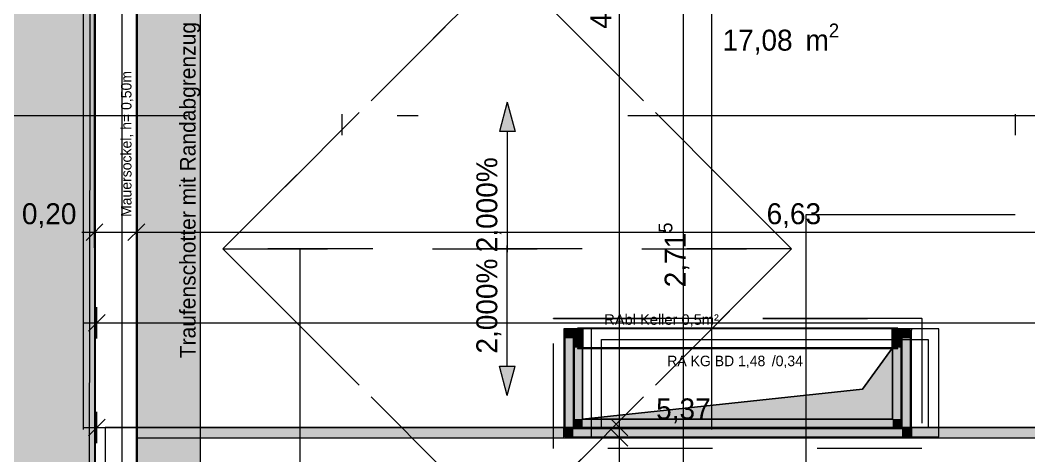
# Model space of a CAD drawing. Header units: metres. Extents: x -3.9 to 83, y -38 to 6.2.
# Drawn here: x -0.301 to 4.515, y -19.626 to -17.546 of the extents above; entities that cross this region are included whole.
import ezdxf

# ---------------------------------------------------------------- set-up
doc = ezdxf.new("R2010")
doc.units = ezdxf.units.M
doc.header["$MEASUREMENT"] = 0
doc.set_wipeout_variables(frame=1)
for name, pattern in [('Achse', [0.004, 0.002, -0.001, 0, -0.001]), ('Schnittlinie', [0.006, 0.003, -0.0015, 0, -0.0015]), ('Untersicht', [0.001, 0.0005, -0.0005]), ('Wipeout_Contour', [1, 0, -1])]:
    doc.linetypes.add(name, pattern=pattern)
for name, color, linetype in [('0._EG PP_2_000 Achsraster', 7, 'Continuous'), ('0._EG PP_2_110 Wand Aussen', 7, 'Continuous'), ('0._EG PP_2_112 Wand Aussen - Schachtwände', 7, 'Continuous'), ('0._EG PP_2_140 Geländer transparent', 7, 'Continuous'), ('0._EG PP_2_210 Decke', 7, 'Continuous'), ('0._EG PP_2_220 Bodenaufbau', 7, 'Continuous'), ('0._EG PP_2_221 Bodenaufbau - Abdichtung', 7, 'Continuous'), ('0._EG PP_2_221 Bodenaufbau - Terrassenbelag', 7, 'Continuous'), ('0._EG PP_2_270 Deckendurchbruchsymbol', 7, 'Continuous'), ('0._EG PP_2_520 Fixeinbauten', 7, 'Continuous'), ('0._EG PP_2_725 Nachbarbebauung', 7, 'Continuous'), ('0._EG PP_2_810 Raum', 7, 'Continuous'), ('0._EG PP_2_851 Marker Schnitt', 7, 'Continuous'), ('0._EG PP_2_915 Allgemein Beschriftung.x', 7, 'Continuous'), ('0._EG PP_2_945 Einreichplan Beschriftung', 7, 'Continuous'), ('0._EG PP_2_950 Polierplan Bemaßung', 7, 'Continuous'), ('0._EG PP_2_955 Polierplan Beschriftung', 7, 'Continuous'), ('0._EG PP_2_Bauwerke_Gebäude - Haus Signatur.verm', 7, 'Continuous'), ('0._EG PP_2_Bauwerke_Gebäude - Haus.verm', 7, 'Continuous'), ('0._EG PP_2_Kataster Grenzen_Grundstücksgrenze.verm', 7, 'Continuous'), ('0._EG PP_2_Neubau_840 Baulinien', 7, 'Continuous')]:
    doc.layers.add(name, color=color, linetype=linetype)
doc.styles.add('ERSTELLTER_STIL_2', font='')
doc.styles.add('ERSTELLTER_STIL_6', font='arial.ttf')
doc.styles.get('ERSTELLTER_STIL_2').set_extended_font_data('Eurostile')
doc.linetypes.add('Grenze Grundstück', pattern='A,0,[1,415_260415_PP_VA_1_3 0 EG1.Shx,S=0.00031746,R=0,X=0,Y=0],-0.04,0', length=0.04)

msp = doc.modelspace()

# ---------------------------------------------------------------- hatches: boundary and pattern name
at = {"layer": '0._EG PP_2_112 Wand Aussen - Schachtwände', "linetype": 'Continuous', "lineweight": 13, "true_color": 0xff6400}
for points in [[(2.34, -19.065), (2.3, -19.025), (2.3, -19.065)], [(2.34, -19.025), (2.3, -19.025), (2.34, -19.065)], [(2.34, -19.495), (2.34, -19.065), (2.3, -19.065), (2.3, -19.495)], [(2.3833, -19.025), (2.34, -19.025), (2.34, -19.065), (2.3833, -19.065)], [(3.8633, -19.065), (3.91, -19.065), (3.91, -19.025), (3.8633, -19.025)], [(3.91, -19.065), (3.95, -19.065), (3.95, -19.025)], [(3.91, -19.065), (3.95, -19.025), (3.91, -19.025)], [(3.91, -19.065), (3.91, -19.495), (3.95, -19.495), (3.95, -19.065)], [(2.3, -19.495), (2.3, -19.535), (2.34, -19.495)], [(2.34, -19.495), (2.3, -19.535), (2.34, -19.535)], [(3.91, -19.495), (2.34, -19.495), (2.34, -19.535), (3.91, -19.535)], [(3.91, -19.495), (3.95, -19.535), (3.95, -19.495)], [(3.91, -19.535), (3.95, -19.535), (3.91, -19.495)]]:
    msp.add_hatch(color=30, dxfattribs=at).paths.add_polyline_path(points)
at = {"layer": '0._EG PP_2_112 Wand Aussen - Schachtwände', "linetype": 'Continuous', "lineweight": 0, "true_color": 0x373737}
for points in [[(2.345, -19.07), (2.34, -19.065), (2.34, -19.07)], [(2.345, -19.065), (2.34, -19.065), (2.345, -19.07)], [(2.345, -19.49), (2.345, -19.07), (2.34, -19.07), (2.34, -19.49)], [(2.3833, -19.065), (2.345, -19.065), (2.345, -19.07), (2.3833, -19.07)], [(3.8633, -19.07), (3.905, -19.07), (3.905, -19.065), (3.8633, -19.065)], [(3.905, -19.07), (3.91, -19.07), (3.91, -19.065)], [(3.905, -19.07), (3.91, -19.065), (3.905, -19.065)], [(3.905, -19.07), (3.905, -19.49), (3.91, -19.49), (3.91, -19.07)], [(2.34, -19.49), (2.34, -19.495), (2.345, -19.49)], [(2.345, -19.49), (2.34, -19.495), (2.345, -19.495)], [(3.905, -19.49), (2.345, -19.49), (2.345, -19.495), (3.905, -19.495)], [(3.91, -19.49), (3.905, -19.49), (3.91, -19.495)], [(3.905, -19.495), (3.91, -19.495), (3.905, -19.49)]]:
    msp.add_hatch(color=250, dxfattribs=at).paths.add_polyline_path(points)
at = {"layer": '0._EG PP_2_112 Wand Aussen - Schachtwände', "linetype": 'Continuous', "lineweight": 13, "true_color": 0xb85600}
for points in [[(2.345, -19.07), (2.345, -19.11), (2.3833, -19.11), (2.3833, -19.1083)], [(2.345, -19.07), (2.3833, -19.1083), (2.3833, -19.07)], [(3.8633, -19.11), (3.865, -19.11), (3.865, -19.07), (3.8633, -19.07)], [(3.865, -19.11), (3.905, -19.11), (3.905, -19.07)], [(3.865, -19.11), (3.905, -19.07), (3.865, -19.07)], [(2.385, -19.45), (2.385, -19.11), (2.345, -19.11), (2.345, -19.45)], [(3.865, -19.11), (3.865, -19.45), (3.905, -19.45), (3.905, -19.11)], [(2.345, -19.45), (2.345, -19.49), (2.385, -19.45)], [(2.385, -19.45), (2.345, -19.49), (2.385, -19.49)], [(3.865, -19.45), (2.385, -19.45), (2.385, -19.49), (3.865, -19.49)], [(3.865, -19.45), (3.905, -19.49), (3.905, -19.45)], [(3.865, -19.49), (3.905, -19.49), (3.865, -19.45)]]:
    msp.add_hatch(color=32, dxfattribs=at).paths.add_polyline_path(points)
at = {"layer": '0._EG PP_2_140 Geländer transparent', "linetype": 'Continuous', "lineweight": 13}
for points in [[(2.295, -19.49), (0.1053, -19.49), (0.1053, -19.54), (2.295, -19.54)], [(3.955, -19.49), (3.955, -19.54), (5.885, -19.54), (5.885, -19.49)]]:
    msp.add_hatch(color=4, dxfattribs=at).paths.add_polyline_path(points)
at = {"layer": '0._EG PP_2_270 Deckendurchbruchsymbol', "linetype": 'Continuous', "lineweight": 0, "true_color": 0x000000}
msp.add_hatch(color=18, dxfattribs=at).paths.add_polyline_path([(2.385, -19.45), (3.865, -19.45), (3.865, -19.11), (3.7217, -19.3067)])
at = {"layer": '0._EG PP_2_950 Polierplan Bemaßung', "linetype": 'Continuous', "lineweight": 13, "true_color": 0x6c6cff}
for points in [[(2.025, -17.9375), (1.9875, -18.0775), (2.0625, -18.0775)], [(2.025, -19.3375), (2.0625, -19.1975), (1.9875, -19.1975)]]:
    msp.add_hatch(color=171, dxfattribs=at).paths.add_polyline_path(points)
at = {"layer": '0._EG PP_2_Bauwerke_Gebäude - Haus Signatur.verm', "linetype": 'Continuous', "lineweight": 13}
msp.add_hatch(color=254, dxfattribs=at).paths.add_polyline_path([(-3.466, -2.7985), (-0.3838, -2.8358), (-0.3616, -12.2333), (-0.3762, -24.4167), (0.0238, -24.4171), (0.0384, -12.233), (0.0153, -2.4407), (-3.4611, -2.3985)])

# ---------------------------------------------------------------- linework, layer by layer
at = {"layer": '0._EG PP_2_000 Achsraster', "color": 5, "linetype": 'Achse', "lineweight": 0, "ltscale": 1000}
for p, q in [((0, 3), (0, -36)), ((3, 3), (3, -36))]:
    msp.add_line(p, q, dxfattribs=at)
at = {"layer": '0._EG PP_2_112 Wand Aussen - Schachtwände', "color": 7, "linetype": 'Continuous', "lineweight": 13, "ltscale": 1000}
for p, q in [((2.3, -19.025), (2.3, -19.065)), ((2.34, -19.025), (2.3, -19.025)), ((2.3, -19.025), (2.3, -19.065)), ((2.3, -19.065), (2.3, -19.495)), ((2.3833, -19.025), (2.34, -19.025)), ((2.34, -19.065), (2.34, -19.07)), ((2.345, -19.065), (2.34, -19.065)), ((2.34, -19.065), (2.34, -19.07)), ((2.34, -19.07), (2.34, -19.49)), ((2.3833, -19.065), (2.345, -19.065)), ((2.345, -19.07), (2.345, -19.11)), ((2.3833, -19.07), (2.345, -19.07)), ((2.345, -19.07), (2.345, -19.11)), ((3.91, -19.025), (3.8633, -19.025)), ((3.905, -19.065), (3.8633, -19.065)), ((3.865, -19.07), (3.8633, -19.07)), ((3.905, -19.07), (3.865, -19.07)), ((3.91, -19.065), (3.905, -19.065)), ((3.905, -19.11), (3.905, -19.07)), ((3.905, -19.11), (3.905, -19.07)), ((3.95, -19.025), (3.91, -19.025)), ((3.91, -19.07), (3.91, -19.065)), ((3.91, -19.07), (3.91, -19.065)), ((3.91, -19.49), (3.91, -19.07)), ((3.95, -19.065), (3.95, -19.025)), ((3.95, -19.065), (3.95, -19.025)), ((3.95, -19.495), (3.95, -19.065)), ((2.345, -19.11), (2.345, -19.45)), ((3.905, -19.45), (3.905, -19.11)), ((2.345, -19.45), (2.345, -19.49)), ((2.345, -19.45), (2.345, -19.49)), ((3.905, -19.49), (3.905, -19.45)), ((3.905, -19.49), (3.905, -19.45)), ((2.3, -19.495), (2.3, -19.535)), ((2.3, -19.495), (2.3, -19.535)), ((2.34, -19.49), (2.34, -19.495)), ((2.34, -19.49), (2.34, -19.495)), ((2.34, -19.495), (2.345, -19.495)), ((2.345, -19.49), (2.385, -19.49)), ((2.345, -19.495), (3.905, -19.495)), ((2.385, -19.49), (3.865, -19.49)), ((3.865, -19.49), (3.905, -19.49)), ((3.905, -19.495), (3.91, -19.495)), ((3.91, -19.495), (3.91, -19.49)), ((3.91, -19.495), (3.91, -19.49)), ((3.95, -19.535), (3.95, -19.495)), ((3.95, -19.535), (3.95, -19.495)), ((2.3, -19.535), (2.34, -19.535)), ((2.34, -19.535), (3.91, -19.535)), ((3.91, -19.535), (3.95, -19.535))]:
    msp.add_line(p, q, dxfattribs=at)
at = {"layer": '0._EG PP_2_112 Wand Aussen - Schachtwände', "color": 8, "linetype": 'Untersicht', "lineweight": 13, "ltscale": 1000, "flags": 128}
for points in [[(2.245, -18.97), (2.245, -18.9682)], [(2.245, -18.9682), (4.005, -18.9682)], [(4.005, -18.9695), (2.245, -18.9695)], [(2.245, -18.97), (4.005, -18.97)], [(2.245, -19.59), (2.245, -18.97)], [(4.005, -18.97), (4.005, -18.9682)], [(4.005, -18.97), (4.005, -19.59)], [(4.005, -19.59), (2.245, -19.59)]]:
    msp.add_lwpolyline(points, dxfattribs=at)
at = {"layer": '0._EG PP_2_112 Wand Aussen - Schachtwände', "color": 7, "linetype": 'Continuous', "lineweight": 13, "ltscale": 1000, "flags": 128}
for points in [[(2.295, -19.02), (2.295, -19.025)], [(2.3833, -19.02), (2.295, -19.02)], [(2.3833, -19.02), (2.3833, -19.025)], [(3.955, -19.02), (3.8633, -19.02)], [(3.8633, -19.025), (3.8633, -19.02)], [(3.955, -19.02), (3.955, -19.025)], [(2.295, -19.025), (2.295, -19.535)], [(2.3833, -19.025), (2.3833, -19.065)], [(2.3833, -19.065), (2.3833, -19.07)], [(2.3833, -19.07), (2.3833, -19.1083), (2.3833, -19.11)], [(3.8633, -19.065), (3.8633, -19.025)], [(3.8633, -19.07), (3.8633, -19.065)], [(3.8633, -19.11), (3.8633, -19.07)], [(3.955, -19.535), (3.955, -19.025)], [(2.385, -19.45), (2.385, -19.11)], [(3.8633, -19.11), (3.865, -19.11)], [(3.865, -19.11), (3.865, -19.45)], [(3.865, -19.45), (2.385, -19.45)], [(2.295, -19.54), (2.295, -19.535)], [(2.295, -19.54), (3.955, -19.54)], [(3.955, -19.54), (3.955, -19.535)]]:
    msp.add_lwpolyline(points, dxfattribs=at)
at = {"layer": '0._EG PP_2_112 Wand Aussen - Schachtwände', "color": 16, "linetype": 'Continuous', "lineweight": 13, "ltscale": 1000, "true_color": 0x7e0000, "flags": 128}
for points in [[(3.8633, -19.02), (2.3833, -19.02)], [(2.3833, -19.11), (2.385, -19.11)], [(2.385, -19.11), (3.8633, -19.11)]]:
    msp.add_lwpolyline(points, dxfattribs=at)
at = {"layer": '0._EG PP_2_140 Geländer transparent', "color": 7, "linetype": 'Continuous', "lineweight": 18, "ltscale": 1000, "flags": 128}
for points in [[(2.295, -19.49), (0.1053, -19.49)], [(2.295, -19.54), (2.295, -19.49)], [(5.885, -19.49), (3.955, -19.49)], [(3.955, -19.49), (3.955, -19.54)], [(0.1053, -19.54), (2.295, -19.54)], [(3.955, -19.54), (5.385, -19.54)]]:
    msp.add_lwpolyline(points, dxfattribs=at)
at = {"layer": '0._EG PP_2_210 Decke', "color": 8, "linetype": 'Continuous', "lineweight": 13, "ltscale": 1000, "flags": 128}
for points in [[(0.1831, -14.47), (0.185, -14.9998), (0.185, -21.895), (3.305, -21.895), (3.305, -22.165), (4.905, -22.165), (4.905, -24.32), (7.875, -24.32), (7.875, -23.85), (9.87, -23.85), (9.87, -24.32), (13.0067, -24.32), (12.9484, -23.92), (12.865, -23.92), (12.865, -21.895), (18.7604, -21.895), (18.7621, -21.495), (18.7694, -20.4274), (14.6603, -20.4274), (15.32, -17.3819), (15.32, -14.87), (15.32, -14.47)], [(2.385, -19.11), (2.385, -19.45), (3.865, -19.45), (3.865, -19.11)]]:
    msp.add_lwpolyline(points, close=True, dxfattribs=at)
at = {"layer": '0._EG PP_2_220 Bodenaufbau', "color": 7, "linetype": 'Continuous', "lineweight": 13, "ltscale": 1000, "true_color": 0xf4f4f4, "flags": 128}
for points in [[(0.1853, -15.07), (0.185, -14.9998), (0.185, -21.365), (5.435, -21.365), (5.435, -23.79), (7.875, -23.79), (7.875, -23.85), (9.875, -23.85), (9.875, -23.79), (10.035, -23.79), (10.035, -23.68), (10.94, -23.68), (10.94, -23.79), (12.335, -23.79), (12.335, -21.365), (18.463, -21.365), (18.4871, -17.7847), (14.9872, -17.7847), (15.08, -17.3563), (15.08, -14.87), (13.61, -14.87), (13.61, -15.07)], [(2.425, -19.535), (4.085, -19.535), (4.085, -19.02), (2.425, -19.02)], [(2.475, -19.07), (4.035, -19.07), (4.035, -19.49), (2.475, -19.49)]]:
    msp.add_lwpolyline(points, close=True, dxfattribs=at)
at = {"layer": '0._EG PP_2_221 Bodenaufbau - Abdichtung', "color": 171, "linetype": 'Untersicht', "lineweight": 13, "ltscale": 1000, "true_color": 0x6c6cff, "flags": 128}
for points in [[(0.6675, -18.6375), (2.025, -17.28)], [(2.025, -17.28), (0.6675, -18.6375)], [(2.025, -17.28), (3.3825, -18.6375)], [(3.3825, -18.6375), (2.025, -17.28)], [(3.3825, -18.6375), (0.6675, -18.6375)], [(2.025, -19.995), (0.6675, -18.6375)], [(0.6675, -18.6375), (3.3825, -18.6375)], [(0.6675, -18.6375), (2.025, -19.995)], [(3.3825, -18.6375), (2.025, -19.995)], [(2.025, -19.995), (3.3825, -18.6375)]]:
    msp.add_lwpolyline(points, dxfattribs=at)
at = {"layer": '0._EG PP_2_221 Bodenaufbau - Terrassenbelag', "color": 7, "linetype": 'Continuous', "lineweight": 18, "ltscale": 1000, "flags": 128}
msp.add_lwpolyline([(0.5591, -15.58), (0.5591, -20.99)], dxfattribs=at)
at = {"layer": '0._EG PP_2_270 Deckendurchbruchsymbol', "color": 7, "linetype": 'Continuous', "lineweight": 13, "ltscale": 1000, "flags": 128}
for points in [[(3.7217, -19.3067), (3.865, -19.11), (2.385, -19.11), (2.385, -19.45)], [(2.385, -19.45), (3.865, -19.45), (3.865, -19.11), (3.7217, -19.3067)]]:
    msp.add_lwpolyline(points, close=True, dxfattribs=at)
at = {"layer": '0._EG PP_2_520 Fixeinbauten', "color": 7, "linetype": 'Continuous', "lineweight": 13, "ltscale": 1000, "flags": 128}
for points in [[(3.8895, -19.0185), (3.8895, -19.0155), (2.3605, -19.0155), (2.3605, -19.0185)], [(3.8645, -19.0185), (2.3855, -19.0185), (2.3855, -19.1115), (3.8645, -19.1115)], [(2.3605, -19.1115), (2.3605, -19.1135), (3.8895, -19.1135), (3.8895, -19.1115)]]:
    msp.add_lwpolyline(points, close=True, dxfattribs=at)
at = {"layer": '0._EG PP_2_851 Marker Schnitt', "color": 7, "linetype": 'Schnittlinie', "lineweight": 13, "ltscale": 1000}
for p, q in [((1.235, 4.805), (1.235, -18.6375)), ((4.45, 4.805), (4.45, -18.475)), ((4.45, -18.475), (3.45, -18.475)), ((3.45, -18.475), (3.45, -20.015)), ((1.235, -18.6375), (1.035, -18.6375)), ((1.035, -18.6375), (1.035, -35.645))]:
    msp.add_line(p, q, dxfattribs=at)
at = {"layer": '0._EG PP_2_950 Polierplan Bemaßung', "color": 6, "linetype": 'Continuous', "lineweight": 13, "ltscale": 1000, "true_color": 0xfb02fe}
for p, q in [((2.5606, -19.49), (2.5606, -15.07)), ((2.8666, -19.995), (2.8666, -17.28)), ((2.5206, -19.45), (2.6006, -19.53)), ((2.6356, -19.49), (2.4856, -19.49)), ((2.5206, -19.5), (2.6006, -19.58)), ((2.5606, -19.54), (2.5606, -19.49)), ((2.6356, -19.54), (2.4856, -19.54)), ((2.5606, -21.295), (2.5606, -19.54))]:
    msp.add_line(p, q, dxfattribs=at)
at = {"layer": '0._EG PP_2_950 Polierplan Bemaßung', "color": 171, "linetype": 'Continuous', "lineweight": 13, "ltscale": 1000, "true_color": 0x6c6cff}
for p, q in [((2.025, -17.9375), (1.9875, -18.0775)), ((2.025, -17.9375), (2.0625, -18.0775)), ((2.0625, -18.0775), (1.9875, -18.0775)), ((2.025, -18.0775), (2.025, -18.1375)), ((2.025, -18.1375), (2.025, -18.6538)), ((2.025, -19.1375), (2.025, -18.6212)), ((2.025, -19.1975), (2.025, -19.1375)), ((1.9875, -19.1975), (2.0625, -19.1975)), ((2.025, -19.3375), (1.9875, -19.1975)), ((2.025, -19.3375), (2.0625, -19.1975))]:
    msp.add_line(p, q, dxfattribs=at)

# ---------------------------------------------------------------- texts
at = {"layer": '0._EG PP_2_270 Deckendurchbruchsymbol', "color": 1, "linetype": 'Continuous', "lineweight": 0, "insert": (3.125, -19.2122), "char_height": 0.05, "attachment_point": 8, "style": 'ERSTELLTER_STIL_2'}
msp.add_mtext('\\A1;{\\pqc;\\pt0;\\fEurostile|b0|i0|c0|p0;\\W1.000000;RA KG BD 1,48\\fEurostile|b0|i0|c0|p0;\\W1.000000;\\A1{\\H.66x;\\S^  ;}\\fEurostile|b0|i0|c0|p0;\\W1.000000; /0,34\\fEurostile|b0|i0|c0|p0;\\W1.000000;\\A1{\\H.66x;\\S^  ;}\\fEurostile|b0|i0|c0|p0;\\W1.000000;\\fEurostile|b0|i0|c0|p0;\\W1.000000;\\A1{\\H.66x;\\S^  ;}}', dxfattribs=at)
at = {"layer": '0._EG PP_2_810 Raum', "color": 7, "linetype": 'Continuous', "lineweight": 13, "insert": (3.0526, -17.5618), "char_height": 0.1, "attachment_point": 1, "style": 'ERSTELLTER_STIL_2'}
msp.add_mtext('\\A1;{\\pql;\\pt0,0.05;\\fEurostile|b0|i0|c0|p0;\\W1.000000;17,08\\fEurostile|b0|i0|c0|p0;\\W1.000000;\\A1{\\H.66x;\\S^  ;}\\fEurostile|b0|i0|c0|p0;\\W1.000000; m\\fEurostile|b0|i0|c0|p0;\\W1.000000;\\A1{\\H.66x;\\S2^  ;}}', dxfattribs=at)
at = {"layer": '0._EG PP_2_915 Allgemein Beschriftung.x', "color": 8, "linetype": 'Continuous', "lineweight": 13, "insert": (2.488, -19.0093), "char_height": 0.05, "attachment_point": 7, "style": 'ERSTELLTER_STIL_6'}
msp.add_mtext('\\A1;{\\pql;\\fHelvetica|b0|i0|c0|p0;\\W1.000000;RAbl Keller 0,5m²}', dxfattribs=at)
at = {"layer": '0._EG PP_2_950 Polierplan Bemaßung', "color": 6, "linetype": 'Continuous', "lineweight": 13, "true_color": 0xfb02fe, "insert": (2.5406, -17.5864), "char_height": 0.1, "width": 0.306373, "attachment_point": 7, "rotation": 90, "style": 'ERSTELLTER_STIL_2'}
msp.add_mtext('\\A1;{\\pql;\\fEurostile|b0|i0|c0|p0;\\W1.000000;4,42}', dxfattribs=at)
at = {"layer": '0._EG PP_2_950 Polierplan Bemaßung', "color": 171, "linetype": 'Continuous', "lineweight": 13, "true_color": 0x6c6cff, "char_height": 0.1, "attachment_point": 7, "rotation": 90, "style": 'ERSTELLTER_STIL_2'}
for insert in [(1.996, -18.6538), (1.996, -19.1375)]:
    msp.add_mtext('\\A1;{\\pql;\\fEurostile|b0|i0|c0|p0;\\W1.000000;2,000\\fEurostile|b0|i0|c0|p0;\\W1.000000;%}', dxfattribs=dict(at, insert=insert))
at = {"layer": '0._EG PP_2_950 Polierplan Bemaßung', "color": 6, "linetype": 'Continuous', "lineweight": 13, "true_color": 0xfb02fe, "char_height": 0.1, "width": 0.306373, "attachment_point": 7, "style": 'ERSTELLTER_STIL_2'}
for s, insert in [('\\A1;{\\pql;\\fEurostile|b0|i0|c0|p0;\\W1.000000;0,20}', (-0.2922, -18.5383)), ('\\A1;{\\pql;\\fEurostile|b0|i0|c0|p0;\\W1.000000;6,63}', (3.2632, -18.5383))]:
    msp.add_mtext(s, dxfattribs=dict(at, insert=insert))
at = {"layer": '0._EG PP_2_950 Polierplan Bemaßung', "color": 6, "linetype": 'Continuous', "lineweight": 13, "true_color": 0xfb02fe, "insert": (2.9056, -18.821), "char_height": 0.1, "attachment_point": 7, "rotation": 90, "style": 'ERSTELLTER_STIL_2'}
msp.add_mtext('\\A1;{\\pql;\\fEurostile|b0|i0|c0|p0;\\W1.000000;2,71\\fEurostile|b0|i0|c0|p0;\\W1.000000;\\A1{\\H.66x;\\S5^  ;}}', dxfattribs=at)
at = {"layer": '0._EG PP_2_950 Polierplan Bemaßung', "color": 1, "linetype": 'Continuous', "lineweight": 13, "true_color": 0xfb0106, "insert": (2.7358, -19.4702), "char_height": 0.1, "width": 0.306373, "attachment_point": 7, "style": 'ERSTELLTER_STIL_2'}
msp.add_mtext('\\A1;{\\pql;\\fEurostile|b0|i0|c0|p0;\\W1.000000;5,37}', dxfattribs=at)
at = {"layer": '0._EG PP_2_955 Polierplan Beschriftung', "color": 7, "linetype": 'Continuous', "lineweight": 13, "insert": (0.5594, -19.1598), "char_height": 0.075, "attachment_point": 7, "rotation": 90, "style": 'ERSTELLTER_STIL_2'}
msp.add_mtext('\\A1;{\\pql;\\fEurostile|b0|i0|c0|p0;\\W1.000000;Traufenschotter mit Randabgrenzug\\fEurostile|b0|i0|c0|p0;\\W1.000000;  }', dxfattribs=at)

# ---------------------------------------------------------------- next in the draw order: wipeouts: each hides what was drawn before it
at = {"color": 254, "linetype": 'Wipeout_Contour', "lineweight": 0, "ltscale": 131.397357}
msp.add_wipeout([(0.0553, -15.07), (0.0541, -21.295), (0.2541, -21.295), (0.2552, -15.1994), (0.245, -15.1994), (0.245, -15.0894), (0.2553, -15.0894), (0.2553, -15.07)], dxfattribs=at).dxf.layer = '0._EG PP_2_110 Wand Aussen'

# ---------------------------------------------------------------- next in the draw order: hatches: boundary and pattern name
at = {"layer": '0._EG PP_2_221 Bodenaufbau - Terrassenbelag', "linetype": 'Continuous', "lineweight": 13, "true_color": 0xaaaaaa}
msp.add_hatch(color=253, dxfattribs=at).paths.add_polyline_path([(0.2591, -15.58), (0.2591, -21.29), (4.82, -21.29), (4.82, -21.16), (4.94, -21.16), (4.94, -21.29), (5.435, -21.29), (5.435, -20.99), (0.5591, -20.99), (0.5591, -15.58)])
at = {"layer": '0._EG PP_2_725 Nachbarbebauung', "linetype": 'Continuous', "lineweight": 0, "true_color": 0x1f1f1f}
msp.add_hatch(color=250, dxfattribs=at).paths.add_polyline_path([(0.0099, -2.0785), (-3.9335, -2.0676), (-3.9335, -23.1322), (-0.1266, -23.2195), (0.059, -23.2207), (0.0528, -14.1947), (0.0564, -12.2031)])

# ---------------------------------------------------------------- next in the draw order: linework, layer by layer
at = {"layer": '0._EG PP_2_000 Achsraster', "color": 5, "linetype": 'Achse', "lineweight": 0, "ltscale": 1000}
msp.add_line((-1.5, -18), (21, -18), dxfattribs=at)
at = {"layer": '0._EG PP_2_110 Wand Aussen', "color": 7, "linetype": 'Continuous', "lineweight": 18, "ltscale": 1000, "flags": 128}
for points in [[(0.0553, -15.07), (0.0541, -21.295)], [(0.2541, -21.295), (0.2552, -15.1994)]]:
    msp.add_lwpolyline(points, dxfattribs=at)
at = {"layer": '0._EG PP_2_220 Bodenaufbau', "color": 7, "linetype": 'Continuous', "lineweight": 13, "ltscale": 1000, "true_color": 0xf4f4f4, "flags": 128}
for points in [[(0.1846, -14.87), (0.185, -21.495), (5.305, -21.495), (5.305, -23.92), (7.875, -23.92), (7.875, -23.81), (9.895, -23.81), (9.895, -23.92), (10.085, -23.92), (10.085, -23.68), (10.895, -23.68), (10.895, -23.92), (12.465, -23.92), (12.465, -21.495), (18.4632, -21.495), (18.4737, -19.8717), (14.5965, -19.8717), (15.14, -17.3627), (15.14, -14.87)], [(0.1053, -21.295), (5.435, -21.295), (5.435, -19.4902), (0.1053, -19.4902)]]:
    msp.add_lwpolyline(points, close=True, dxfattribs=at)
at = {"layer": '0._EG PP_2_221 Bodenaufbau - Abdichtung', "color": 171, "linetype": 'Untersicht', "lineweight": 13, "ltscale": 1000, "true_color": 0x6c6cff, "flags": 128}
msp.add_lwpolyline([(0.2541, -21.495), (0.2552, -15.5102)], dxfattribs=at)
at = {"layer": '0._EG PP_2_221 Bodenaufbau - Terrassenbelag', "color": 7, "linetype": 'Continuous', "lineweight": 18, "ltscale": 1000, "flags": 128}
msp.add_lwpolyline([(0.2591, -21.29), (0.2591, -15.58)], dxfattribs=at)
at = {"layer": '0._EG PP_2_725 Nachbarbebauung', "color": 8, "linetype": 'Continuous', "lineweight": 13, "ltscale": 1000, "flags": 128}
msp.add_lwpolyline([(-3.9335, -23.1322), (-0.1266, -23.2195), (0.059, -23.2207), (0.0528, -14.1947), (0.0564, -12.2031), (0.0099, -2.0785), (-3.9335, -2.0676)], dxfattribs=at)
at = {"layer": '0._EG PP_2_950 Polierplan Bemaßung', "color": 6, "linetype": 'Continuous', "lineweight": 13, "ltscale": 1000, "true_color": 0xfb02fe}
for p, q in [((0.0541, -18.6333), (0.0541, -18.4833)), ((0.2541, -18.6333), (0.2541, -18.4833)), ((0.0941, -18.5183), (0.0141, -18.5983)), ((0.2941, -18.5183), (0.2141, -18.5983)), ((-0.0059, -18.5583), (0.0541, -18.5583)), ((0.0541, -18.5583), (0.2541, -18.5583)), ((0.2541, -18.5583), (6.885, -18.5583))]:
    msp.add_line(p, q, dxfattribs=at)
at = {"layer": '0._EG PP_2_950 Polierplan Bemaßung', "color": 1, "linetype": 'Continuous', "lineweight": 13, "ltscale": 1000, "true_color": 0xfb0106}
for p, q in [((0.065, -19.0652), (0.065, -18.9152)), ((0.105, -18.9502), (0.025, -19.0302)), ((0.005, -18.9902), (0.065, -18.9902)), ((0.065, -18.9902), (18.9, -18.9902)), ((0.105, -19.4502), (0.025, -19.5302)), ((0.065, -19.5652), (0.065, -19.4152)), ((0.005, -19.4902), (0.065, -19.4902)), ((0.065, -19.4902), (5.435, -19.4902))]:
    msp.add_line(p, q, dxfattribs=at)
at = {"layer": '0._EG PP_2_Bauwerke_Gebäude - Haus.verm', "color": 9, "linetype": 'Continuous', "lineweight": 13, "ltscale": 1000}
for p, q in [((0.0366, -13.8647), (0.0318, -17.8986)), ((0.0318, -17.8986), (0.024, -24.4171))]:
    msp.add_line(p, q, dxfattribs=at)
at = {"layer": '0._EG PP_2_Kataster Grenzen_Grundstücksgrenze.verm', "color": 96, "linetype": 'Continuous', "lineweight": 13, "ltscale": 1000, "true_color": 0x007e00}
msp.add_line((0.0664, -33.9269), (0.0527, -14.1433), dxfattribs=at)
at = {"layer": '0._EG PP_2_Neubau_840 Baulinien', "color": 76, "linetype": 'Grenze Grundstück', "lineweight": 13, "ltscale": 1000, "true_color": 0x3f7f02, "flags": 128}
msp.add_lwpolyline([(0, -0.0002), (18.985, -0.0012), (18.958, -11.4452), (18.9035, -19.5703), (18.8486, -31.3281), (0.0665, -34.0269), (0.0564, -12.2031)], close=True, dxfattribs=at)

# ---------------------------------------------------------------- next in the draw order: texts
at = {"layer": '0._EG PP_2_945 Einreichplan Beschriftung', "color": 7, "linetype": 'Continuous', "lineweight": 13, "insert": (0.2401, -18.4852), "char_height": 0.05, "attachment_point": 7, "rotation": 90, "style": 'ERSTELLTER_STIL_2'}
msp.add_mtext('\\A1;{\\pql;\\fEurostile|b0|i0|c0|p0;\\W1.000000;Mauersockel, h= 0,50m}', dxfattribs=at)

doc.saveas('drawing.dxf')
